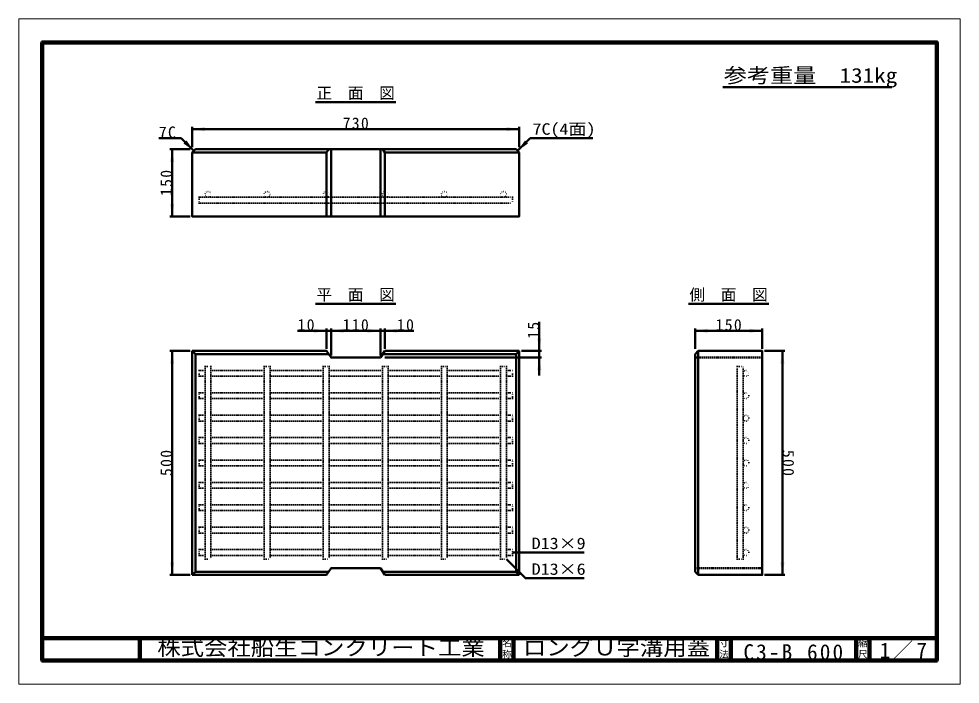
# Model space of a CAD drawing. Units: millimetres, scale not verified, with parts at other scales. Extents: x -2102 to 2102, y -1485 to 1485.
import ezdxf
from ezdxf.enums import TextEntityAlignment as Align

# ---------------------------------------------------------------- set-up
doc = ezdxf.new("R2010")
doc.units = ezdxf.units.MM
doc.header["$LTSCALE"] = 5
doc.linetypes.add('DOTTED', pattern=[1.75, 0.25, -1.5])
doc.layers.add('0-0_V-nasSTD', color=7, linetype='DOTTED', lineweight=35)
doc.layers.add('0-1_0', color=7, linetype='Continuous', lineweight=50)
doc.styles.add('ＭＳ ゴシック', font='')
doc.styles.get('ＭＳ ゴシック').set_extended_font_data('MS Gothic')

msp = doc.modelspace()

# ---------------------------------------------------------------- linework, layer by layer
at = {"layer": '0-0_V-nasSTD', "linetype": 'Continuous', "lineweight": 100}
for p, q in [((-1997.5, 1380), (-1997.5, -1380)), ((-1562.5, -1280), (-1562.5, -1380)), ((47.5, -1280), (47.5, -1380)), ((107.5, -1280), (107.5, -1380)), ((1017.5, -1280), (1017.5, -1380)), ((1077.5, -1280), (1077.5, -1380)), ((1637.5, -1280), (1637.5, -1380)), ((1697.5, -1280), (1697.5, -1380)), ((-1997.5, -1380), (1997.5, -1380))]:
    msp.add_line(p, q, dxfattribs=at)
at = {"layer": '0-0_V-nasSTD', "linetype": 'Continuous', "lineweight": 50}
for p, q in [((-1327.484, 1002.517), (-1327.484, 912.517)), ((132.516, 992.517), (-1327.484, 992.517)), ((132.516, 1002.517), (132.516, 912.517)), ((-1377.052, 952.086), (-1477.052, 952.086)), ((-1320.484, 895.517), (-1377.052, 952.086)), ((125.516, 895.517), (182.085, 952.086)), ((182.085, 952.086), (462.085, 952.086)), ((-1337.484, 902.517), (-1427.484, 902.517)), ((-1417.484, 902.517), (-1417.484, 602.517)), ((-1313.484, 902.517), (-1327.484, 888.517)), ((-727.484, 888.517), (-1327.484, 888.517)), ((118.516, 902.517), (-1313.484, 902.517)), ((-727.484, 888.517), (-718.15, 902.517)), ((-727.484, 602.517), (-727.484, 888.517)), ((-707.484, 602.517), (-707.484, 902.517)), ((-487.484, 602.517), (-487.484, 902.517)), ((-467.484, 602.517), (-467.484, 888.517)), ((118.516, 902.517), (132.516, 888.517)), ((-1337.484, 602.517), (-1427.484, 602.517)), ((222.516, 132.517), (222.516, 2.517)), ((-857.484, 92.517), (-727.484, 92.517)), ((-727.484, 102.517), (-727.484, 12.517)), ((-707.484, 92.517), (-727.484, 92.517)), ((-707.484, 102.517), (-707.484, -17.483)), ((-487.484, 92.517), (-707.484, 92.517)), ((-487.484, 102.517), (-487.484, -17.483)), ((-467.484, 92.517), (-487.484, 92.517)), ((-467.484, 102.517), (-467.484, 12.517)), ((-337.484, 92.517), (-467.484, 92.517)), ((918.516, 12.517), (918.516, 102.517)), ((1218.516, 92.517), (918.516, 92.517)), ((1218.516, 102.517), (1218.516, 12.517)), ((-1337.484, 2.517), (-1427.484, 2.517)), ((-1417.484, 2.517), (-1417.484, -997.483)), ((-1327.484, 2.517), (-1327.484, -997.483)), ((-1327.484, 2.517), (-1313.484, -11.483)), ((118.516, -11.483), (132.516, 2.517)), ((132.516, -997.483), (132.516, 2.517)), ((232.516, 2.517), (142.516, 2.517)), ((932.516, 2.517), (918.516, -11.483)), ((932.516, 2.517), (932.516, -997.483)), ((1228.516, 2.517), (1318.516, 2.517)), ((1308.516, 2.517), (1308.516, -997.483)), ((-1313.484, -11.483), (-718.15, -11.483)), ((-1313.484, -983.483), (-1313.484, -11.483)), ((232.516, -27.483), (-467.484, -27.483)), ((918.516, -11.483), (918.516, -983.483)), ((422.516, -897.483), (102.516, -897.483)), ((-1337.484, -997.483), (-1427.484, -997.483)), ((-1313.484, -983.483), (-1327.484, -997.483)), ((-1327.484, -997.483), (-727.484, -997.483)), ((-1313.484, -983.483), (-718.15, -983.483)), ((-476.817, -983.483), (118.516, -983.483)), ((-467.484, -997.483), (132.516, -997.483)), ((118.516, -983.483), (132.516, -997.483)), ((918.516, -983.483), (932.516, -997.483)), ((1228.516, -997.483), (1318.516, -997.483))]:
    msp.add_line(p, q, dxfattribs=at)
at = {"layer": '0-0_V-nasSTD'}
for p, q in [((-1297.484, 688.517), (102.516, 688.517)), ((-1297.484, 688.517), (-1297.484, 662.517)), ((102.516, 688.517), (102.516, 662.517)), ((-1297.484, 662.517), (102.516, 662.517)), ((-1270.484, -67.483), (-1270.484, -927.483)), ((-1270.484, -67.483), (-1244.484, -67.483)), ((-1244.484, -67.483), (-1244.484, -927.483)), ((-1006.484, -67.483), (-1006.484, -927.483)), ((-1006.484, -67.483), (-980.484, -67.483)), ((-980.484, -67.483), (-980.484, -927.483)), ((-742.484, -67.483), (-742.484, -927.483)), ((-742.484, -67.483), (-716.484, -67.483)), ((-716.484, -67.483), (-716.484, -927.483)), ((-478.484, -67.483), (-478.484, -927.483)), ((-478.484, -67.483), (-452.484, -67.483)), ((-452.484, -67.483), (-452.484, -927.483)), ((-214.484, -67.483), (-214.484, -927.483)), ((-214.484, -67.483), (-188.484, -67.483)), ((-188.484, -67.483), (-188.484, -927.483)), ((49.516, -67.483), (49.516, -927.483)), ((49.516, -67.483), (75.516, -67.483)), ((75.516, -67.483), (75.516, -927.483)), ((1106.516, -927.483), (1106.516, -67.483)), ((1106.516, -67.483), (1132.516, -67.483)), ((1132.516, -927.483), (1132.516, -67.483)), ((-1297.484, -110.483), (-1297.484, -84.483)), ((-1297.484, -84.483), (-1270.484, -84.483)), ((-1297.484, -110.483), (-1270.484, -110.483)), ((-1244.484, -84.483), (-1006.484, -84.483)), ((-1244.484, -110.483), (-1006.484, -110.483)), ((-980.484, -84.483), (-742.484, -84.483)), ((-980.484, -110.483), (-742.484, -110.483)), ((-716.484, -84.483), (-478.484, -84.483)), ((-716.484, -110.483), (-478.484, -110.483)), ((-452.484, -84.483), (-214.484, -84.483)), ((-452.484, -110.483), (-214.484, -110.483)), ((-188.484, -84.483), (49.516, -84.483)), ((-188.484, -110.483), (49.516, -110.483)), ((75.516, -84.483), (102.516, -84.483)), ((75.516, -110.483), (102.516, -110.483)), ((102.516, -110.483), (102.516, -84.483)), ((-1297.484, -210.483), (-1297.484, -184.483)), ((-1297.484, -184.483), (-1270.484, -184.483)), ((-1244.484, -184.483), (-1006.484, -184.483)), ((-980.484, -184.483), (-742.484, -184.483)), ((-716.484, -184.483), (-478.484, -184.483)), ((-452.484, -184.483), (-214.484, -184.483)), ((-188.484, -184.483), (49.516, -184.483)), ((75.516, -184.483), (102.516, -184.483)), ((102.516, -210.483), (102.516, -184.483)), ((-1297.484, -210.483), (-1270.484, -210.483)), ((-1244.484, -210.483), (-1006.484, -210.483)), ((-980.484, -210.483), (-742.484, -210.483)), ((-716.484, -210.483), (-478.484, -210.483)), ((-452.484, -210.483), (-214.484, -210.483)), ((-188.484, -210.483), (49.516, -210.483)), ((75.516, -210.483), (102.516, -210.483)), ((-1297.484, -310.483), (-1297.484, -284.483)), ((-1297.484, -284.483), (-1270.484, -284.483)), ((-1244.484, -284.483), (-1006.484, -284.483)), ((-980.484, -284.483), (-742.484, -284.483)), ((-716.484, -284.483), (-478.484, -284.483)), ((-452.484, -284.483), (-214.484, -284.483)), ((-188.484, -284.483), (49.516, -284.483)), ((75.516, -284.483), (102.516, -284.483)), ((102.516, -310.483), (102.516, -284.483)), ((-1297.484, -310.483), (-1270.484, -310.483)), ((-1244.484, -310.483), (-1006.484, -310.483)), ((-980.484, -310.483), (-742.484, -310.483)), ((-716.484, -310.483), (-478.484, -310.483)), ((-452.484, -310.483), (-214.484, -310.483)), ((-188.484, -310.483), (49.516, -310.483)), ((75.516, -310.483), (102.516, -310.483)), ((-1297.484, -410.483), (-1297.484, -384.483)), ((-1297.484, -384.483), (-1270.484, -384.483)), ((-1297.484, -410.483), (-1270.484, -410.483)), ((-1244.484, -384.483), (-1006.484, -384.483)), ((-1244.484, -410.483), (-1006.484, -410.483)), ((-980.484, -384.483), (-742.484, -384.483)), ((-980.484, -410.483), (-742.484, -410.483)), ((-716.484, -384.483), (-478.484, -384.483)), ((-716.484, -410.483), (-478.484, -410.483)), ((-452.484, -384.483), (-214.484, -384.483)), ((-452.484, -410.483), (-214.484, -410.483)), ((-188.484, -384.483), (49.516, -384.483)), ((-188.484, -410.483), (49.516, -410.483)), ((75.516, -384.483), (102.516, -384.483)), ((75.516, -410.483), (102.516, -410.483)), ((102.516, -410.483), (102.516, -384.483)), ((-1297.484, -510.483), (-1297.484, -484.483)), ((-1297.484, -484.483), (-1270.484, -484.483)), ((-1244.484, -484.483), (-1006.484, -484.483)), ((-980.484, -484.483), (-742.484, -484.483)), ((-716.484, -484.483), (-478.484, -484.483)), ((-452.484, -484.483), (-214.484, -484.483)), ((-188.484, -484.483), (49.516, -484.483)), ((75.516, -484.483), (102.516, -484.483)), ((102.516, -510.483), (102.516, -484.483)), ((-1297.484, -510.483), (-1270.484, -510.483)), ((-1244.484, -510.483), (-1006.484, -510.483)), ((-980.484, -510.483), (-742.484, -510.483)), ((-716.484, -510.483), (-478.484, -510.483)), ((-452.484, -510.483), (-214.484, -510.483)), ((-188.484, -510.483), (49.516, -510.483)), ((75.516, -510.483), (102.516, -510.483)), ((-1297.484, -610.483), (-1297.484, -584.483)), ((-1297.484, -584.483), (-1270.484, -584.483)), ((-1244.484, -584.483), (-1006.484, -584.483)), ((-980.484, -584.483), (-742.484, -584.483)), ((-716.484, -584.483), (-478.484, -584.483)), ((-452.484, -584.483), (-214.484, -584.483)), ((-188.484, -584.483), (49.516, -584.483)), ((75.516, -584.483), (102.516, -584.483)), ((102.516, -610.483), (102.516, -584.483)), ((-1297.484, -610.483), (-1270.484, -610.483)), ((-1244.484, -610.483), (-1006.484, -610.483)), ((-980.484, -610.483), (-742.484, -610.483)), ((-716.484, -610.483), (-478.484, -610.483)), ((-452.484, -610.483), (-214.484, -610.483)), ((-188.484, -610.483), (49.516, -610.483)), ((75.516, -610.483), (102.516, -610.483)), ((-1297.484, -710.483), (-1297.484, -684.483)), ((-1297.484, -684.483), (-1270.484, -684.483)), ((-1297.484, -710.483), (-1270.484, -710.483)), ((-1244.484, -684.483), (-1006.484, -684.483)), ((-1244.484, -710.483), (-1006.484, -710.483)), ((-980.484, -684.483), (-742.484, -684.483)), ((-980.484, -710.483), (-742.484, -710.483)), ((-716.484, -684.483), (-478.484, -684.483)), ((-716.484, -710.483), (-478.484, -710.483)), ((-452.484, -684.483), (-214.484, -684.483)), ((-452.484, -710.483), (-214.484, -710.483)), ((-188.484, -684.483), (49.516, -684.483)), ((-188.484, -710.483), (49.516, -710.483)), ((75.516, -684.483), (102.516, -684.483)), ((75.516, -710.483), (102.516, -710.483)), ((102.516, -710.483), (102.516, -684.483)), ((-1297.484, -810.483), (-1297.484, -784.483)), ((-1297.484, -784.483), (-1270.484, -784.483)), ((-1244.484, -784.483), (-1006.484, -784.483)), ((-980.484, -784.483), (-742.484, -784.483)), ((-716.484, -784.483), (-478.484, -784.483)), ((-452.484, -784.483), (-214.484, -784.483)), ((-188.484, -784.483), (49.516, -784.483)), ((75.516, -784.483), (102.516, -784.483)), ((102.516, -810.483), (102.516, -784.483)), ((-1297.484, -810.483), (-1270.484, -810.483)), ((-1244.484, -810.483), (-1006.484, -810.483)), ((-980.484, -810.483), (-742.484, -810.483)), ((-716.484, -810.483), (-478.484, -810.483)), ((-452.484, -810.483), (-214.484, -810.483)), ((-188.484, -810.483), (49.516, -810.483)), ((75.516, -810.483), (102.516, -810.483)), ((-1297.484, -910.483), (-1297.484, -884.483)), ((-1297.484, -884.483), (-1270.484, -884.483)), ((-1297.484, -910.483), (-1270.484, -910.483)), ((-1244.484, -884.483), (-1006.484, -884.483)), ((-1244.484, -910.483), (-1006.484, -910.483)), ((-980.484, -884.483), (-742.484, -884.483)), ((-980.484, -910.483), (-742.484, -910.483)), ((-716.484, -884.483), (-478.484, -884.483)), ((-716.484, -910.483), (-478.484, -910.483)), ((-452.484, -884.483), (-214.484, -884.483)), ((-452.484, -910.483), (-214.484, -910.483)), ((-188.484, -884.483), (49.516, -884.483)), ((-188.484, -910.483), (49.516, -910.483)), ((75.516, -884.483), (102.516, -884.483)), ((75.516, -910.483), (102.516, -910.483)), ((102.516, -910.483), (102.516, -884.483)), ((-1270.484, -927.483), (-1244.484, -927.483)), ((-1006.484, -927.483), (-980.484, -927.483)), ((-742.484, -927.483), (-716.484, -927.483)), ((-478.484, -927.483), (-452.484, -927.483)), ((-214.484, -927.483), (-188.484, -927.483)), ((49.516, -927.483), (75.516, -927.483)), ((1106.516, -927.483), (1132.516, -927.483))]:
    msp.add_line(p, q, dxfattribs=at)
at = {"layer": '0-0_V-nasSTD', "lineweight": 50}
for p, q in [((918.516, -27.483), (1218.516, -27.483)), ((1218.516, -967.483), (918.516, -967.483))]:
    msp.add_line(p, q, dxfattribs=at)
at = {"layer": '0-0_V-nasSTD', "linetype": 'Continuous', "lineweight": 18}
for points in [[(-2102.5, -1485), (-2102.5, 1485), (2102.5, 1485), (2102.5, -1485)], [(-2002.5, -1385), (-2002.5, 1385), (2002.5, 1385), (2002.5, -1385)]]:
    msp.add_lwpolyline(points, close=True, dxfattribs=at)
at = {"layer": '0-0_V-nasSTD', "linetype": 'Continuous', "lineweight": 100}
msp.add_lwpolyline([(1997.5, -1380), (1997.5, 1380), (-1997.5, 1380)], dxfattribs=at)
at = {"layer": '0-0_V-nasSTD', "linetype": 'Continuous', "lineweight": 50}
for points in [[(-1327.484, 888.517), (-1327.484, 602.517), (132.516, 602.517), (132.516, 888.517)], [(-476.817, 902.517), (-467.484, 888.517), (132.516, 888.517)], [(-1327.484, 2.517), (-727.484, 2.517), (-707.484, -27.483), (-487.484, -27.483), (-467.484, 2.517), (132.516, 2.517)], [(222.516, 2.517), (222.516, -27.483), (222.516, -107.483)], [(932.516, -997.483), (1218.516, -997.483), (1218.516, 2.517), (932.516, 2.517)], [(-476.817, -11.483), (118.516, -11.483), (118.516, -983.483)], [(75.516, -927.483), (160.369, -1012.335), (422.516, -1012.335)], [(-727.484, -997.483), (-707.484, -967.483), (-487.484, -967.483), (-467.484, -997.483)]]:
    msp.add_lwpolyline(points, dxfattribs=at)
at = {"layer": '0-0_V-nasSTD'}
for centre in [(-1257.484, 701.517), (-993.484, 701.517), (-729.484, 701.517), (-465.484, 701.517), (-201.484, 701.517), (62.516, 701.517), (1145.516, -97.483), (1145.516, -197.483), (1145.516, -297.483), (1145.516, -397.483), (1145.516, -497.483), (1145.516, -597.483), (1145.516, -697.483), (1145.516, -797.483), (1145.516, -897.483)]:
    msp.add_circle(centre, 13, dxfattribs=at)
for points in [[(-1327.484, 992.517), (-1271.234, 983.142), (-1271.234, 1001.892)], [(76.266, 983.142), (76.266, 1001.892), (132.516, 992.517)], [(-1366.887, 928.663), (-1353.629, 941.921), (-1320.484, 895.517)], [(125.516, 895.517), (158.662, 941.921), (171.92, 928.663)], [(-1426.859, 846.267), (-1417.484, 902.517), (-1408.109, 846.267)], [(-1426.859, 658.767), (-1417.484, 602.517), (-1408.109, 658.767)], [(-783.734, 83.142), (-783.734, 101.892), (-727.484, 92.517)], [(-707.484, 92.517), (-651.234, 83.142), (-651.234, 101.892)], [(-543.734, 83.142), (-543.734, 101.892), (-487.484, 92.517)], [(-467.484, 92.517), (-411.234, 83.142), (-411.234, 101.892)], [(918.516, 92.517), (974.766, 83.142), (974.766, 101.892)], [(1162.266, 83.142), (1162.266, 101.892), (1218.516, 92.517)], [(213.141, 58.767), (222.516, 2.517), (231.891, 58.767)], [(-1426.859, -53.733), (-1417.484, 2.517), (-1408.109, -53.733)], [(1299.141, -53.733), (1308.516, 2.517), (1317.891, -53.733)], [(213.141, -83.733), (222.516, -27.483), (231.891, -83.733)], [(-1426.859, -941.233), (-1417.484, -997.483), (-1408.109, -941.233)], [(1299.141, -941.233), (1308.516, -997.483), (1317.891, -941.233)]]:
    msp.add_solid(points, dxfattribs=at)
at = {"layer": '0-1_0'}
for p, q in [((1042, 1179.753), (1797.5, 1179.753)), ((-776.984, 1112.517), (-417.984, 1112.517)), ((-776.984, 212.517), (-417.984, 212.517)), ((889.016, 212.517), (1248.016, 212.517))]:
    msp.add_line(p, q, dxfattribs=at)
at = {"layer": '0-1_0', "lineweight": 100}
msp.add_line((-1997.5, -1280), (1997.5, -1280), dxfattribs=at)

# ---------------------------------------------------------------- texts
at = {"layer": '0-0_V-nasSTD', "style": 'ＭＳ ゴシック'}
for s, height, width, p in [('参考重量\u3000131kg', 65.98, 1.15, (1046, 1179.753)), ('7C(4面)', 51.32, 1.15, (192.085, 952.086)), ('D13×9', 51.32, 1.15, (188.516, -897.483)), ('D13×6', 51.32, 1.15, (188.516, -1012.335)), ('株式会社船生コンクリート工業', 69.65, 1.1, (-1484.221, -1377.45)), ('ロングＵ字溝用蓋', 69.65, 1.1, (149.25, -1377.5))]:
    msp.add_text(s, height=height, dxfattribs=dict(at, width=width)).set_placement(p, align=Align.BOTTOM_LEFT)
for s, height, p in [('正\u3000面\u3000図', 51.32, (-772.984, 1112.517)), ('平\u3000面\u3000図', 51.32, (-772.984, 212.517)), ('側\u3000面\u3000図', 51.32, (893.016, 212.517)), ('名', 30.79, (56.482, -1326.001)), ('寸', 30.79, (1026.482, -1326.001)), ('縮', 30.79, (1646.482, -1326.001)), ('称', 30.79, (56.476, -1375.99)), ('法', 30.79, (1026.476, -1375.99)), ('尺', 30.79, (1646.476, -1375.99))]:
    msp.add_text(s, height=height, dxfattribs=at).set_placement(p, align=Align.BOTTOM_LEFT)
at = {"layer": '0-0_V-nasSTD', "attachment_point": 7, "style": 'ＭＳ ゴシック'}
for s, insert, char_height in [('\\T1.17;730', (-655.984, 992.517), 51.32), ('\\T1.17;7C', (-1477.052, 952.086), 51.32), ('\\T1.17;10', (-857.484, 92.517), 51.32), ('\\T1.17;110', (-655.984, 92.517), 51.32), ('\\T1.17;10', (-413.484, 92.517), 51.32), ('\\T1.17;150', (1010.016, 92.517), 51.32), ('\\T1.15;1／7', (1743.021, -1377.418), 69.65), ('\\T1.2;C3-B\\~600', (1134.25, -1377.5), 69.65)]:
    msp.add_mtext(s, dxfattribs=dict(at, insert=insert, char_height=char_height))
at = {"layer": '0-0_V-nasSTD', "char_height": 51.32, "attachment_point": 7, "style": 'ＭＳ ゴシック'}
for s, insert, rotation in [('\\T1.17;150', (-1417.484, 694.017), 90), ('\\T1.17;15', (222.516, 56.517), 90), ('\\T1.17;500', (-1417.484, -555.983), 90), ('\\T1.17;500', (1308.516, -438.983), 270)]:
    msp.add_mtext(s, dxfattribs=dict(at, insert=insert, rotation=rotation))

doc.saveas('drawing.dxf')
